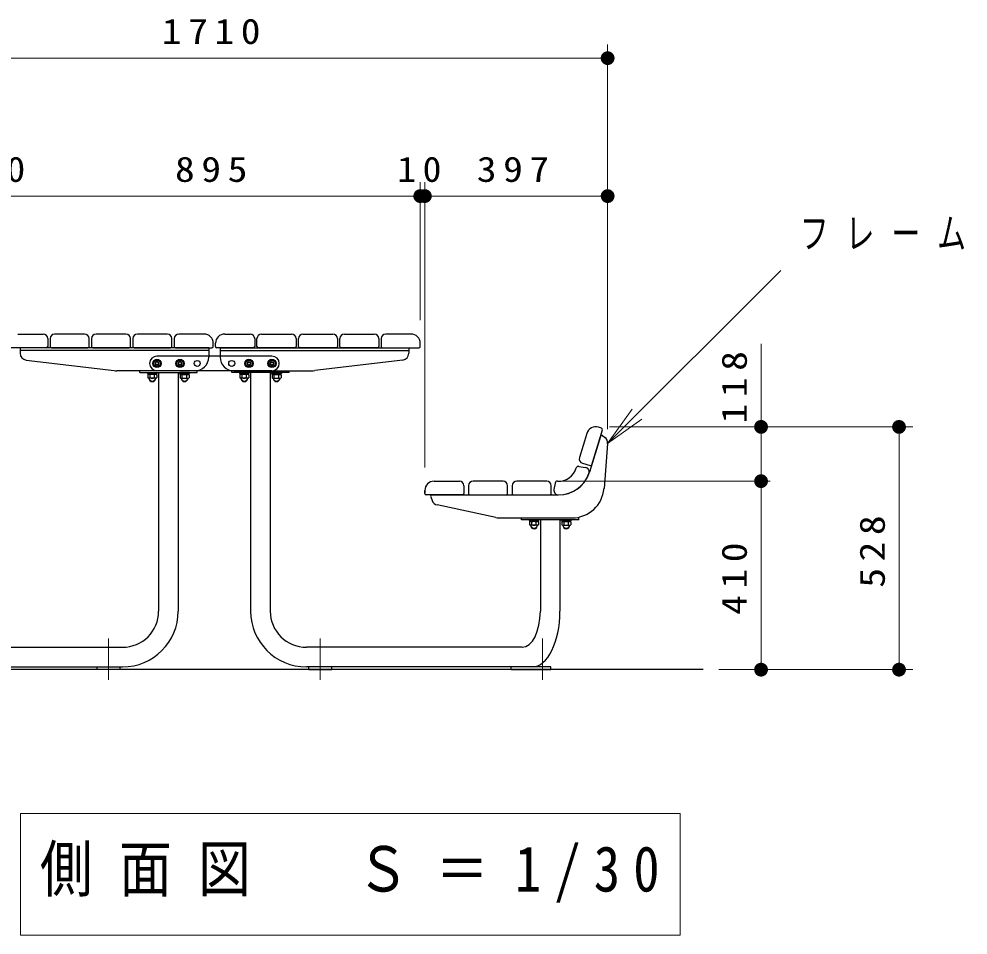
# Model space of a CAD drawing. Units: millimetres on the paper, scale 1:30. Extents: x -365 to 0, y 0 to 257.
# Drawn here: x -137.2 to -68.4, y 62.8 to 129.2 of the extents above; entities that cross this region are included whole.
import ezdxf

# ---------------------------------------------------------------- set-up
doc = ezdxf.new("R2010")
doc.units = ezdxf.units.MM
doc.linetypes.add('USER1', pattern=[4.5, 2.5, -2])
doc.linetypes.add('USER2', pattern=[6, 3, -1, 1, -1])
doc.layers.add('LY_1', color=7, linetype='Continuous', lineweight=25)
doc.styles.add('ＭＳ ゴシック', font='')
doc.styles.get('ＭＳ ゴシック').set_extended_font_data('MS Gothic')

# ---------------------------------------------------------------- blocks, each defined once
blk = doc.blocks.new('filled_dot')
at = {"color": 0, "linetype": 'Continuous', "lineweight": -2, "const_width": 1.25}
blk.add_lwpolyline([(-0.625, 0, 1), (0.625, 0, 1)], format="xyb", close=True, dxfattribs=at)
blk = doc.blocks.new('open_arrow')
at = {"color": 0, "linetype": 'Continuous', "lineweight": -2}
blk.add_lwpolyline([(7.5, 1.25), (0, 0), (7.5, -1.25)], dxfattribs=at)

msp = doc.modelspace()

# ---------------------------------------------------------------- linework, layer by layer
at = {"layer": 'LY_1', "lineweight": 13}
for p, q in [((-94.528, 113.988), (-94.528, 127.321)), ((-151.524, 126.321), (-94.528, 126.321)), ((-108.11, 107.321), (-108.11, 117.321)), ((-107.776, 96.654), (-107.776, 117.321)), ((-94.528, 99.427), (-94.528, 117.321)), ((-137.943, 116.321), (-108.11, 116.321)), ((-108.11, 116.321), (-107.776, 116.321)), ((-107.776, 116.321), (-94.528, 116.321)), ((-94.53, 98.388), (-81.987, 110.931)), ((-83.41, 105.615), (-83.41, 95.654)), ((-94.395, 99.588), (-82.41, 99.588)), ((-86.862, 99.588), (-72.41, 99.588)), ((-73.41, 99.588), (-73.41, 81.988)), ((-97.943, 95.654), (-82.743, 95.654)), ((-83.41, 95.654), (-83.41, 81.988)), ((-86.472, 81.988), (-72.41, 81.988)), ((-137.08, 71.55), (-137.08, 62.75)), ((-89.28, 71.55), (-137.08, 71.55)), ((-89.28, 62.75), (-89.28, 71.55)), ((-137.08, 62.75), (-89.28, 62.75))]:
    msp.add_line(p, q, dxfattribs=at)
at = {"layer": 'LY_1', "color": 40}
for p, q in [((-137.276, 106.321), (-135.443, 106.321)), ((-135.11, 105.987), (-135.11, 105.421)), ((-134.943, 105.987), (-134.943, 105.421)), ((-132.443, 106.321), (-134.61, 106.321)), ((-132.11, 105.421), (-132.11, 105.987)), ((-131.943, 105.987), (-131.943, 105.421)), ((-129.443, 106.321), (-131.61, 106.321)), ((-129.11, 105.421), (-129.11, 105.987)), ((-128.943, 105.987), (-128.943, 105.421)), ((-126.443, 106.321), (-128.61, 106.321)), ((-126.11, 105.421), (-126.11, 105.987)), ((-125.943, 105.987), (-125.943, 105.421)), ((-123.776, 106.321), (-125.61, 106.321)), ((-122.276, 106.321), (-120.443, 106.321)), ((-120.11, 105.987), (-120.11, 105.421)), ((-119.943, 105.421), (-119.943, 105.987)), ((-119.61, 106.321), (-117.443, 106.321)), ((-117.11, 105.987), (-117.11, 105.421)), ((-116.943, 105.421), (-116.943, 105.987)), ((-116.61, 106.321), (-114.443, 106.321)), ((-114.11, 105.987), (-114.11, 105.421)), ((-113.943, 105.421), (-113.943, 105.987)), ((-113.61, 106.321), (-111.443, 106.321)), ((-111.11, 105.987), (-111.11, 105.421)), ((-110.943, 105.987), (-110.943, 105.421)), ((-108.776, 106.321), (-110.61, 106.321)), ((-135.21, 105.321), (-137.843, 105.321)), ((-134.843, 105.321), (-132.21, 105.321)), ((-131.843, 105.321), (-129.21, 105.321)), ((-128.843, 105.321), (-126.21, 105.321)), ((-125.843, 105.321), (-123.21, 105.321)), ((-123.11, 105.421), (-123.11, 105.654)), ((-122.943, 105.421), (-122.943, 105.654)), ((-120.21, 105.321), (-122.843, 105.321)), ((-117.21, 105.321), (-119.843, 105.321)), ((-114.21, 105.321), (-116.843, 105.321)), ((-111.21, 105.321), (-113.843, 105.321)), ((-110.843, 105.321), (-108.21, 105.321)), ((-108.11, 105.421), (-108.11, 105.654)), ((-96.033, 99.116), (-96.569, 97.363)), ((-95.681, 96.847), (-94.911, 99.365)), ((-94.978, 99.49), (-95.201, 99.559)), ((-96.61, 96.729), (-96.136, 96.645)), ((-96.348, 96.947), (-95.806, 96.781)), ((-107.11, 95.654), (-105.276, 95.654)), ((-102.11, 95.654), (-104.276, 95.654)), ((-98.943, 95.654), (-101.11, 95.654)), ((-107.776, 94.754), (-107.776, 94.988)), ((-107.776, 94.984), (-107.776, 94.817)), ((-104.943, 95.321), (-104.943, 94.754)), ((-104.61, 95.321), (-104.61, 94.754)), ((-101.777, 94.754), (-101.777, 95.321)), ((-101.443, 95.321), (-101.443, 94.754)), ((-98.61, 94.754), (-98.61, 95.321)), ((-98.337, 95.519), (-98.421, 95.045)), ((-105.043, 94.654), (-107.676, 94.654)), ((-104.51, 94.654), (-101.877, 94.654)), ((-101.343, 94.654), (-98.71, 94.654))]:
    msp.add_line(p, q, dxfattribs=at)
at = {"layer": 'LY_1', "color": 4}
for p, q in [((-137.11, 105.321), (-137.11, 104.931)), ((-123.443, 105.321), (-137.11, 105.321)), ((-123.443, 105.321), (-123.443, 104.654)), ((-122.61, 105.321), (-122.61, 104.654)), ((-122.61, 105.321), (-108.943, 105.321)), ((-108.943, 105.321), (-108.943, 104.931)), ((-123.443, 105.121), (-137.11, 105.121)), ((-118.86, 104.721), (-127.193, 104.721)), ((-122.61, 105.121), (-108.943, 105.121)), ((-136.669, 104.434), (-130.292, 103.666)), ((-109.383, 104.434), (-115.76, 103.666)), ((-124.443, 103.654), (-130.093, 103.654)), ((-118.86, 103.654), (-127.193, 103.654)), ((-121.61, 103.654), (-115.96, 103.654)), ((-95.053, 98.903), (-95.847, 96.305)), ((-94.897, 98.954), (-94.728, 98.827)), ((-94.53, 98.387), (-94.791, 95.134)), ((-107.354, 94.52), (-107.255, 94.248)), ((-107.26, 94.654), (-98.078, 94.654)), ((-102.622, 93.024), (-106.889, 93.93)), ((-102.275, 92.988), (-97.117, 92.988)), ((-100.777, 92.854), (-100.777, 92.988)), ((-96.61, 92.854), (-96.61, 93.043))]:
    msp.add_line(p, q, dxfattribs=at)
at = {"layer": 'LY_1'}
for p, q in [((-127.308, 104.188), (-127.251, 104.288)), ((-127.308, 104.188), (-127.251, 104.088)), ((-127.135, 104.288), (-127.251, 104.288)), ((-127.135, 104.088), (-127.251, 104.088)), ((-127.135, 104.288), (-127.078, 104.188)), ((-127.135, 104.088), (-127.078, 104.188)), ((-125.642, 104.188), (-125.584, 104.288)), ((-125.642, 104.188), (-125.584, 104.088)), ((-125.469, 104.288), (-125.584, 104.288)), ((-125.469, 104.088), (-125.584, 104.088)), ((-125.469, 104.288), (-125.411, 104.188)), ((-125.469, 104.088), (-125.411, 104.188)), ((-120.584, 104.288), (-120.642, 104.188)), ((-120.584, 104.088), (-120.642, 104.188)), ((-120.584, 104.288), (-120.469, 104.288)), ((-120.584, 104.088), (-120.469, 104.088)), ((-120.411, 104.188), (-120.469, 104.288)), ((-120.411, 104.188), (-120.469, 104.088)), ((-118.917, 104.288), (-118.975, 104.188)), ((-118.917, 104.088), (-118.975, 104.188)), ((-118.917, 104.288), (-118.802, 104.288)), ((-118.917, 104.088), (-118.802, 104.088)), ((-118.744, 104.188), (-118.802, 104.288)), ((-118.744, 104.188), (-118.802, 104.088)), ((-127.876, 103.521), (-127.876, 103.471)), ((-127.876, 103.521), (-127.176, 103.521)), ((-127.876, 103.471), (-127.176, 103.471)), ((-127.809, 103.387), (-127.853, 103.362)), ((-127.853, 103.362), (-127.853, 103.146)), ((-127.22, 103.471), (-127.833, 103.471)), ((-127.833, 103.387), (-127.833, 103.471)), ((-127.22, 103.387), (-127.833, 103.387)), ((-127.244, 103.387), (-127.809, 103.387)), ((-127.69, 103.146), (-127.69, 103.362)), ((-127.549, 103.387), (-127.526, 103.471)), ((-127.526, 103.387), (-127.504, 103.471)), ((-127.363, 103.146), (-127.363, 103.362)), ((-127.244, 103.387), (-127.2, 103.362)), ((-127.22, 103.387), (-127.22, 103.471)), ((-127.2, 103.362), (-127.2, 103.146)), ((-127.176, 103.471), (-127.176, 103.521)), ((-125.543, 103.471), (-125.543, 103.521)), ((-124.843, 103.521), (-125.543, 103.521)), ((-124.843, 103.471), (-125.543, 103.471)), ((-125.476, 103.387), (-125.52, 103.362)), ((-125.52, 103.362), (-125.52, 103.146)), ((-125.5, 103.471), (-124.886, 103.471)), ((-125.5, 103.387), (-125.5, 103.471)), ((-125.5, 103.387), (-124.886, 103.387)), ((-125.476, 103.387), (-124.91, 103.387)), ((-125.356, 103.146), (-125.356, 103.362)), ((-125.193, 103.387), (-125.215, 103.471)), ((-125.171, 103.387), (-125.193, 103.471)), ((-125.03, 103.146), (-125.03, 103.362)), ((-124.91, 103.387), (-124.866, 103.362)), ((-124.886, 103.387), (-124.886, 103.471)), ((-124.866, 103.362), (-124.866, 103.146)), ((-124.843, 103.521), (-124.843, 103.471)), ((-121.21, 103.521), (-121.21, 103.471)), ((-121.21, 103.521), (-120.51, 103.521)), ((-121.21, 103.471), (-120.51, 103.471)), ((-121.143, 103.387), (-121.186, 103.362)), ((-121.186, 103.362), (-121.186, 103.146)), ((-120.553, 103.471), (-121.166, 103.471)), ((-121.166, 103.387), (-121.166, 103.471)), ((-120.553, 103.387), (-121.166, 103.387)), ((-120.577, 103.387), (-121.143, 103.387)), ((-121.023, 103.146), (-121.023, 103.362)), ((-120.882, 103.387), (-120.86, 103.471)), ((-120.86, 103.387), (-120.837, 103.471)), ((-120.696, 103.146), (-120.696, 103.362)), ((-120.577, 103.387), (-120.533, 103.362)), ((-120.553, 103.387), (-120.553, 103.471)), ((-120.533, 103.362), (-120.533, 103.146)), ((-120.51, 103.471), (-120.51, 103.521)), ((-118.876, 103.471), (-118.876, 103.521)), ((-118.176, 103.521), (-118.876, 103.521)), ((-118.176, 103.471), (-118.876, 103.471)), ((-118.809, 103.387), (-118.853, 103.362)), ((-118.853, 103.362), (-118.853, 103.146)), ((-118.833, 103.471), (-118.22, 103.471)), ((-118.833, 103.387), (-118.833, 103.471)), ((-118.833, 103.387), (-118.22, 103.387)), ((-118.809, 103.387), (-118.243, 103.387)), ((-118.69, 103.146), (-118.69, 103.362)), ((-118.526, 103.387), (-118.549, 103.471)), ((-118.504, 103.387), (-118.526, 103.471)), ((-118.363, 103.146), (-118.363, 103.362)), ((-118.243, 103.387), (-118.2, 103.362)), ((-118.22, 103.387), (-118.22, 103.471)), ((-118.2, 103.362), (-118.2, 103.146)), ((-118.176, 103.521), (-118.176, 103.471)), ((-127.809, 103.121), (-127.853, 103.146)), ((-127.244, 103.121), (-127.809, 103.121)), ((-127.244, 103.121), (-127.2, 103.146)), ((-125.476, 103.121), (-125.52, 103.146)), ((-125.476, 103.121), (-124.91, 103.121)), ((-124.91, 103.121), (-124.866, 103.146)), ((-121.143, 103.121), (-121.186, 103.146)), ((-120.577, 103.121), (-121.143, 103.121)), ((-120.577, 103.121), (-120.533, 103.146)), ((-118.809, 103.121), (-118.853, 103.146)), ((-118.809, 103.121), (-118.243, 103.121)), ((-118.243, 103.121), (-118.2, 103.146)), ((-100.21, 92.854), (-100.21, 92.804)), ((-100.21, 92.854), (-99.51, 92.854)), ((-100.21, 92.804), (-99.51, 92.804)), ((-100.143, 92.721), (-100.187, 92.696)), ((-100.187, 92.696), (-100.187, 92.479)), ((-100.143, 92.454), (-100.187, 92.479)), ((-99.553, 92.804), (-100.167, 92.804)), ((-100.167, 92.721), (-100.167, 92.804)), ((-99.553, 92.721), (-100.167, 92.721)), ((-99.577, 92.721), (-100.143, 92.721)), ((-99.577, 92.454), (-100.143, 92.454)), ((-100.023, 92.479), (-100.023, 92.696)), ((-99.882, 92.721), (-99.86, 92.804)), ((-99.86, 92.721), (-99.838, 92.804)), ((-99.697, 92.479), (-99.697, 92.696)), ((-99.577, 92.721), (-99.533, 92.696)), ((-99.577, 92.454), (-99.533, 92.479)), ((-99.553, 92.721), (-99.553, 92.804)), ((-99.533, 92.696), (-99.533, 92.479)), ((-99.51, 92.804), (-99.51, 92.854)), ((-97.877, 92.804), (-97.877, 92.854)), ((-97.177, 92.854), (-97.877, 92.854)), ((-97.177, 92.804), (-97.877, 92.804)), ((-97.809, 92.721), (-97.853, 92.696)), ((-97.853, 92.696), (-97.853, 92.479)), ((-97.809, 92.454), (-97.853, 92.479)), ((-97.833, 92.804), (-97.22, 92.804)), ((-97.833, 92.721), (-97.833, 92.804)), ((-97.833, 92.721), (-97.22, 92.721)), ((-97.809, 92.721), (-97.244, 92.721)), ((-97.809, 92.454), (-97.244, 92.454)), ((-97.69, 92.479), (-97.69, 92.696)), ((-97.527, 92.721), (-97.549, 92.804)), ((-97.504, 92.721), (-97.527, 92.804)), ((-97.363, 92.479), (-97.363, 92.696)), ((-97.244, 92.721), (-97.2, 92.696)), ((-97.244, 92.454), (-97.2, 92.479)), ((-97.22, 92.721), (-97.22, 92.804)), ((-97.2, 92.696), (-97.2, 92.479)), ((-97.177, 92.854), (-97.177, 92.804)), ((-87.594, 81.988), (-158.58, 81.988)), ((-131.526, 81.988), (-131.526, 82.188)), ((-129.86, 81.988), (-131.526, 81.988)), ((-129.86, 81.988), (-129.86, 82.188)), ((-116.193, 81.988), (-116.193, 82.188)), ((-116.193, 81.988), (-114.526, 81.988)), ((-114.526, 81.988), (-114.526, 82.188)), ((-101.509, 81.988), (-101.509, 82.188)), ((-101.509, 81.988), (-98.634, 81.988)), ((-98.634, 81.988), (-98.634, 82.188))]:
    msp.add_line(p, q, dxfattribs=at)
at = {"layer": 'LY_1', "color": 190}
for p, q in [((-128.443, 103.521), (-128.443, 103.654)), ((-128.443, 103.521), (-124.276, 103.521)), ((-127.071, 103.521), (-127.071, 86.233)), ((-125.648, 103.521), (-125.648, 86.233)), ((-124.276, 103.521), (-124.276, 103.668)), ((-121.776, 103.521), (-121.776, 103.668)), ((-117.61, 103.521), (-121.776, 103.521)), ((-120.405, 103.521), (-120.405, 86.233)), ((-118.981, 103.521), (-118.981, 86.233)), ((-117.61, 103.521), (-117.61, 103.654)), ((-96.61, 92.854), (-100.777, 92.854)), ((-99.405, 92.854), (-99.405, 86.233)), ((-97.982, 92.854), (-97.982, 86.233)), ((-145.337, 83.611), (-129.693, 83.611)), ((-100.716, 83.611), (-116.36, 83.611)), ((-147.419, 82.188), (-129.693, 82.188)), ((-98.634, 82.188), (-116.36, 82.188))]:
    msp.add_line(p, q, dxfattribs=at)
at = {"layer": 'LY_1', "color": 2, "linetype": 'USER2', "lineweight": 13}
for p, q in [((-130.693, 84.242), (-130.693, 80.753)), ((-115.36, 84.242), (-115.36, 80.753)), ((-99.244, 84.242), (-99.244, 80.753))]:
    msp.add_line(p, q, dxfattribs=at)
at = {"layer": 'LY_1'}
for centre, radius in [((-127.193, 104.188), 0.3), ((-127.193, 104.187), 0.225), ((-127.193, 104.188), 0.116), ((-125.526, 104.188), 0.3), ((-125.526, 104.187), 0.225), ((-125.526, 104.188), 0.116), ((-120.526, 104.188), 0.3), ((-120.526, 104.187), 0.225), ((-120.526, 104.188), 0.116), ((-118.86, 104.188), 0.3), ((-118.86, 104.187), 0.225), ((-118.86, 104.188), 0.116)]:
    msp.add_circle(centre, radius, dxfattribs=at)
at = {"layer": 'LY_1', "color": 4}
for centre in [(-124.276, 104.188), (-121.776, 104.188)]:
    msp.add_circle(centre, 0.217, dxfattribs=at)
at = {"layer": 'LY_1', "color": 40}
for centre, radius, start, end in [((-135.443, 105.987), 0.333, 0, 90), ((-134.61, 105.987), 0.333, 90, 180), ((-132.443, 105.987), 0.333, 0, 90), ((-131.61, 105.987), 0.333, 90, 180), ((-129.443, 105.987), 0.333, 0, 90), ((-128.61, 105.987), 0.333, 90, 180), ((-126.443, 105.987), 0.333, 0, 90), ((-125.61, 105.987), 0.333, 90, 180), ((-123.776, 105.654), 0.667, 0, 90), ((-122.276, 105.654), 0.667, 90, 180), ((-120.443, 105.987), 0.333, 0, 90), ((-119.61, 105.987), 0.333, 90, 180), ((-117.443, 105.987), 0.333, 0, 90), ((-116.61, 105.987), 0.333, 90, 180), ((-114.443, 105.987), 0.333, 0, 90), ((-113.61, 105.987), 0.333, 90, 180), ((-111.443, 105.987), 0.333, 0, 90), ((-110.61, 105.987), 0.333, 90, 180), ((-108.776, 105.654), 0.667, 0, 90), ((-135.21, 105.421), 0.1, 270, 0), ((-134.843, 105.421), 0.1, 180, 270), ((-132.21, 105.421), 0.1, 270, 0), ((-131.843, 105.421), 0.1, 180, 270), ((-129.21, 105.421), 0.1, 270, 0), ((-128.843, 105.421), 0.1, 180, 270), ((-126.21, 105.421), 0.1, 270, 0), ((-125.843, 105.421), 0.1, 180, 270), ((-123.21, 105.421), 0.1, 270, 0), ((-122.843, 105.421), 0.1, 180, 270), ((-120.21, 105.421), 0.1, 270, 0), ((-119.843, 105.421), 0.1, 180, 270), ((-117.21, 105.421), 0.1, 270, 0), ((-116.843, 105.421), 0.1, 180, 270), ((-114.21, 105.421), 0.1, 270, 0), ((-113.843, 105.421), 0.1, 180, 270), ((-111.21, 105.421), 0.1, 270, 0), ((-110.843, 105.421), 0.1, 180, 270), ((-108.21, 105.421), 0.1, 270, 0), ((-95.396, 98.921), 0.667, 73, 163), ((-95.007, 99.395), 0.1, 343, 73), ((-96.25, 97.265), 0.333, 163, 253), ((-98.078, 96.988), 1.333, 266.37937, 343.62063), ((-96.639, 96.565), 0.167, 80, 163.62063), ((-96.194, 96.317), 0.333, 340.40593, 80), ((-95.777, 96.876), 0.1, 253, 343), ((-107.11, 94.988), 0.667, 90, 180), ((-105.276, 95.321), 0.333, 0, 90), ((-104.276, 95.321), 0.333, 90, 180), ((-102.11, 95.321), 0.333, 0, 90), ((-101.11, 95.321), 0.333, 90, 180), ((-98.943, 95.321), 0.333, 0, 90), ((-98.173, 95.491), 0.167, 86.37937, 170), ((-98.078, 96.988), 2.333, 269.59407, 340.40593), ((-98.092, 94.988), 0.333, 170, 269.59407), ((-107.676, 94.754), 0.1, 180, 270), ((-105.043, 94.754), 0.1, 270, 0), ((-104.51, 94.754), 0.1, 180, 270), ((-101.877, 94.754), 0.1, 270, 0), ((-101.343, 94.754), 0.1, 180, 270), ((-98.71, 94.754), 0.1, 270, 0)]:
    msp.add_arc(centre, radius, start, end, dxfattribs=at)
at = {"layer": 'LY_1', "color": 4}
for centre, radius, start, end in [((-136.61, 104.931), 0.5, 180, 263.13001), ((-127.193, 104.188), 0.533, 90, 270), ((-127.193, 104.188), 0.533, 90, 270), ((-124.443, 104.654), 1, 270, 0), ((-121.61, 104.654), 1, 180, 270), ((-118.86, 104.188), 0.533, 270, 90), ((-109.443, 104.931), 0.5, 276.86999, 0), ((-130.093, 105.321), 1.667, 263.13001, 270), ((-115.96, 105.321), 1.667, 270, 276.86999), ((-94.957, 98.874), 0.1, 53, 163), ((-95.029, 98.427), 0.5, 355.41389, 53), ((-98.078, 96.988), 2.333, 270, 343), ((-97.117, 95.321), 2.333, 270, 355.41389), ((-107.26, 94.554), 0.1, 90, 200), ((-106.785, 94.419), 0.5, 200, 258.0123), ((-102.275, 94.654), 1.667, 258.0123, 270)]:
    msp.add_arc(centre, radius, start, end, dxfattribs=at)
at = {"layer": 'LY_1'}
for centre, radius, start, end in [((-127.809, 103.092), 0.295, 66.13494, 89.99997), ((-127.526, 102.847), 0.54, 72.41193, 107.58806), ((-127.244, 103.092), 0.295, 90, 113.86506), ((-125.476, 103.092), 0.295, 66.13494, 90), ((-125.193, 102.847), 0.54, 72.41194, 107.58807), ((-124.91, 103.092), 0.295, 90.00003, 113.86506), ((-121.143, 103.092), 0.295, 66.13494, 89.99997), ((-120.86, 102.847), 0.54, 72.41193, 107.58806), ((-120.577, 103.092), 0.295, 90, 113.86506), ((-118.809, 103.092), 0.295, 66.13494, 90), ((-118.526, 102.847), 0.54, 72.41194, 107.58807), ((-118.243, 103.092), 0.295, 90.00003, 113.86506), ((-127.809, 103.416), 0.295, 270.00004, 293.86505), ((-127.526, 103.121), 0.25, 180, 359.99999), ((-127.526, 103.661), 0.54, 252.41192, 287.58805), ((-127.244, 103.416), 0.295, 246.13492, 269.99998), ((-125.476, 103.416), 0.295, 270.00002, 293.86508), ((-125.193, 103.121), 0.25, 180.00001, 0), ((-125.193, 103.661), 0.54, 252.41195, 287.58808), ((-124.91, 103.416), 0.295, 246.13495, 269.99996), ((-121.143, 103.416), 0.295, 270.00004, 293.86505), ((-120.86, 103.121), 0.25, 180, 359.99999), ((-120.86, 103.661), 0.54, 252.41192, 287.58805), ((-120.577, 103.416), 0.295, 246.13492, 269.99998), ((-118.809, 103.416), 0.295, 270.00002, 293.86508), ((-118.526, 103.121), 0.25, 180.00001, 0), ((-118.526, 103.661), 0.54, 252.41195, 287.58808), ((-118.243, 103.416), 0.295, 246.13495, 269.99996), ((-100.143, 92.425), 0.295, 66.13494, 89.99997), ((-100.143, 92.75), 0.295, 270.00004, 293.86505), ((-99.86, 92.454), 0.25, 180, 359.99999), ((-99.86, 92.18), 0.54, 72.41193, 107.58806), ((-99.86, 92.995), 0.54, 252.41192, 287.58805), ((-99.577, 92.425), 0.295, 90, 113.86506), ((-99.577, 92.75), 0.295, 246.13492, 269.99998), ((-97.809, 92.425), 0.295, 66.13494, 90), ((-97.809, 92.75), 0.295, 270.00002, 293.86508), ((-97.527, 92.454), 0.25, 180.00001, 0), ((-97.527, 92.18), 0.54, 72.41194, 107.58807), ((-97.527, 92.995), 0.54, 252.41195, 287.58808), ((-97.244, 92.425), 0.295, 90.00003, 113.86506), ((-97.244, 92.75), 0.295, 246.13495, 269.99996)]:
    msp.add_arc(centre, radius, start, end, dxfattribs=at)
at = {"layer": 'LY_1', "linetype": 'USER1', "lineweight": 13}
for centre, start, end in [((-127.526, 103.121), 180, 359.99999), ((-125.193, 103.121), 180.00001, 0), ((-120.86, 103.121), 180, 359.99999), ((-118.526, 103.121), 180.00001, 0), ((-99.86, 92.454), 180, 359.99999), ((-97.527, 92.454), 180.00001, 0)]:
    msp.add_arc(centre, 0.217, start, end, dxfattribs=at)
at = {"layer": 'LY_1', "color": 190}
for centre, radius, start, end in [((-129.693, 86.233), 2.622, 270, 0), ((-129.693, 86.233), 4.045, 270, 0), ((-116.36, 86.233), 4.045, 180, 270), ((-116.36, 86.233), 2.622, 180, 270)]:
    msp.add_arc(centre, radius, start, end, dxfattribs=at)
for centre, major_axis in [((-100.716, 86.233), (0, 2.622)), ((-100.004, 86.233), (0, 4.045))]:
    msp.add_ellipse(centre, major_axis=major_axis, ratio=0.5, start_param=3.141593, end_param=4.712389, dxfattribs=at)

# ---------------------------------------------------------------- block references
at = {"layer": 'LY_1', "lineweight": 13, "xscale": 0.4, "yscale": 0.4}
for name, p, rotation in [('filled_dot', (-94.528, 126.321), 180), ('filled_dot', (-108.11, 116.321), 180), ('filled_dot', (-107.776, 116.321), 180), ('filled_dot', (-94.528, 116.321), 180), ('open_arrow', (-94.53, 98.388), 45), ('filled_dot', (-83.41, 99.588), 270), ('filled_dot', (-73.41, 99.588), 270), ('filled_dot', (-83.41, 95.654), 90), ('filled_dot', (-83.41, 95.654), 270), ('filled_dot', (-83.41, 81.988), 90), ('filled_dot', (-73.41, 81.988), 90)]:
    msp.add_blockref(name, p, dxfattribs=dict(at, rotation=rotation))
for p in [(-108.11, 116.321), (-107.776, 116.321)]:
    msp.add_blockref('filled_dot', p, dxfattribs=at)

# ---------------------------------------------------------------- texts
at = {"layer": 'LY_1', "style": 'ＭＳ ゴシック'}
for s, insert, char_height, attachment_point in [('\\T1.33;\\W1.15;1710', (-123.026, 127.321), 1.833, 8), ('\\T1.34;\\W1.1;10', (-138.11, 117.321), 1.833, 8), ('\\T1.33;\\W1.15;895', (-123.026, 117.321), 1.833, 8), ('\\T1.34;\\W1.1;10', (-107.943, 117.321), 1.833, 8), ('\\T1.33;\\W1.15;397', (-101.152, 117.321), 1.833, 8), ('\\T1.58;\\W0.7;フレーム：ＰＬ-6', (-80.605, 113.581), 2.199, 4), ('\\T1.5;\\W0.85;側面図\u3000Ｓ＝1/30', (-135.68, 67.15), 3.299, 4)]:
    msp.add_mtext(s, dxfattribs=dict(at, insert=insert, char_height=char_height, attachment_point=attachment_point))
at = {"layer": 'LY_1', "char_height": 1.833, "attachment_point": 8, "rotation": 90, "style": 'ＭＳ ゴシック'}
for s, insert in [('\\T1.33;\\W1.15;118', (-84.41, 102.698)), ('\\T1.33;\\W1.15;528', (-74.41, 90.788)), ('\\T1.33;\\W1.15;410', (-84.41, 88.821))]:
    msp.add_mtext(s, dxfattribs=dict(at, insert=insert))

doc.saveas('drawing.dxf')
